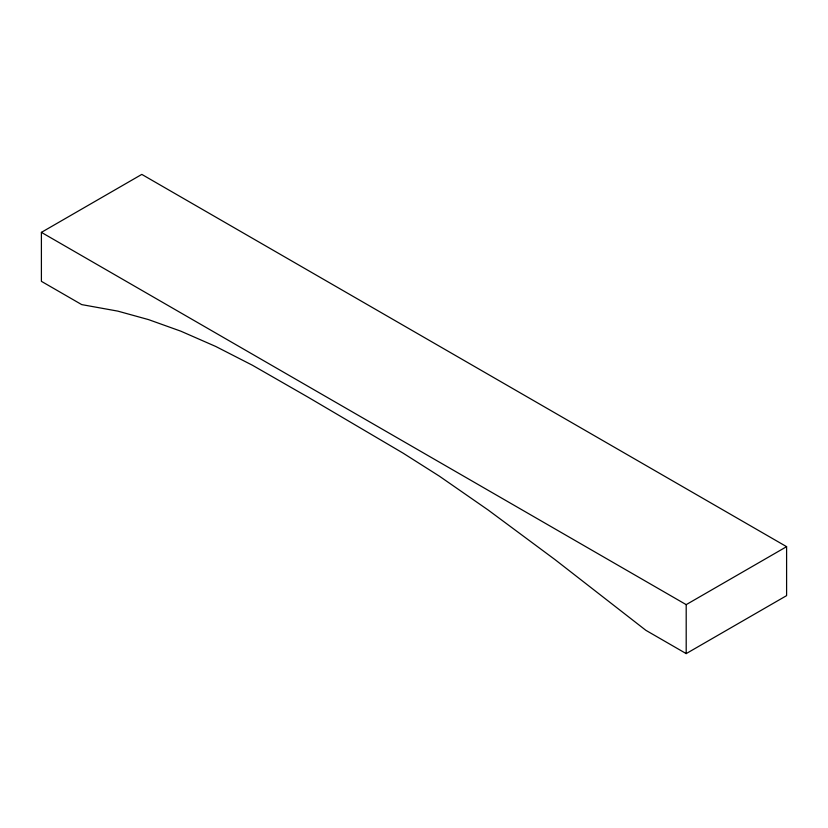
<?xml version="1.0" encoding="UTF-8"?>
<svg xmlns="http://www.w3.org/2000/svg" width="828" height="828" viewBox="0 0 828 828"><rect width="100%" height="100%" fill="white"/><g stroke="black" fill="none" stroke-linecap="round" stroke-linejoin="round"><path stroke-width="1.24" d="M41.4 232.368L141.805 174.397L786.6 546.666L786.6 595.632L686.195 653.602L645.881 630.325L554.957 559.573L488.178 510.027L439.326 476.131L403.008 453.092L307.861 397.067L252.374 365.22L215.673 346.435L180.825 331.179L148.522 319.608L117.793 311.121L81.703 304.601L41.4 281.334L41.4 232.368L686.195 604.637L786.6 546.666M686.195 604.637L686.195 653.602"/></g></svg>
